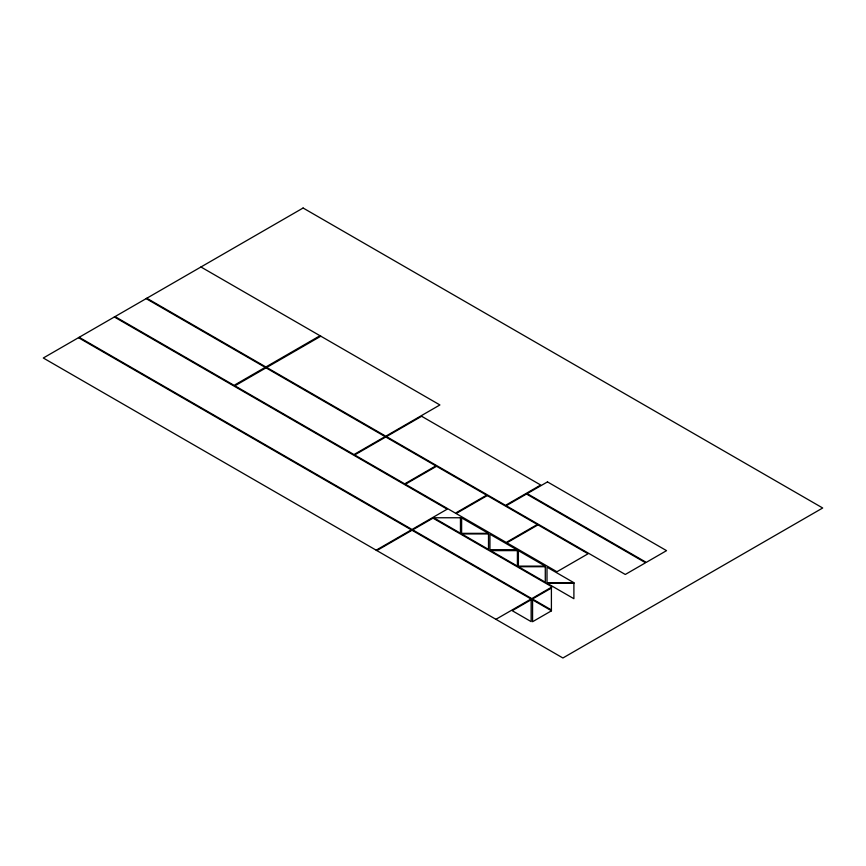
<?xml version="1.0" encoding="UTF-8"?>
<svg xmlns="http://www.w3.org/2000/svg" width="866" height="866" viewBox="0 0 866 866"><rect width="100%" height="100%" fill="white"/><g stroke="black" fill="none" stroke-linecap="round" stroke-linejoin="round"><path stroke-width="1.3" d="M376.169 550.181L411.35 529.862L78.481 337.686M376.84 550.57L412.021 530.252L531.096 599.001L495.915 619.32M200.944 266.988L320.009 335.727L265.884 366.978L146.809 298.229M146.137 298.629L265.212 367.368L234.091 385.338L115.016 316.588M114.334 316.978L447.202 509.165L412.021 529.472L79.152 337.296M303.1 208.013L43.3 358.004L562.9 657.987L822.7 507.996L303.1 208.013M266.024 367.844L234.903 385.814L353.978 454.553L385.099 436.594L266.024 367.844M320.831 336.203L266.706 367.455L385.781 436.204L439.906 404.952L320.831 336.203M385.781 436.984L354.659 454.953L404.725 483.856L435.847 465.886L385.781 436.984M421.634 416.275L386.452 436.594L505.528 505.333L540.709 485.025L421.634 416.275M436.518 466.276L405.396 484.246L455.462 513.148L486.584 495.179L436.518 466.276M433 518.149L412.703 529.862L531.778 598.612L552.075 586.899L433 518.149M487.266 495.569L456.144 513.538L506.209 542.441L537.331 524.482L487.266 495.569M526.506 494.01L506.209 505.733L625.284 574.472L645.581 562.759L526.506 494.01M547.474 481.897L527.178 493.62L646.253 562.37L666.549 550.646L547.474 481.897M538.003 524.872L506.881 542.83L556.946 571.744L588.068 553.775L538.003 524.872M531.15 599.759L512.207 610.692L531.15 621.626L531.15 599.759M551.404 588.068L532.46 599.001L551.404 609.935L551.404 588.068M551.512 610.79L532.568 621.723L532.568 599.857L551.512 610.79M460.463 517.76L433.682 517.76L460.463 533.229L460.463 517.76M488.402 533.348L461.621 533.348L461.621 517.89L488.402 533.348M488.511 533.943L461.719 533.943L488.511 549.412L488.511 533.943M516.731 549.704L489.94 549.704L489.94 534.235L516.731 549.704M517.403 550.624L490.611 550.624L517.403 566.093L517.403 550.624M545.179 566.126L518.388 566.126L518.388 550.657L545.179 566.126M545.288 566.721L518.496 566.721L545.288 582.19L545.288 566.721M573.79 582.645L546.998 582.645L546.998 567.176L573.79 582.645M573.898 583.24L547.106 583.24L573.898 598.709L573.898 583.24"/></g></svg>
